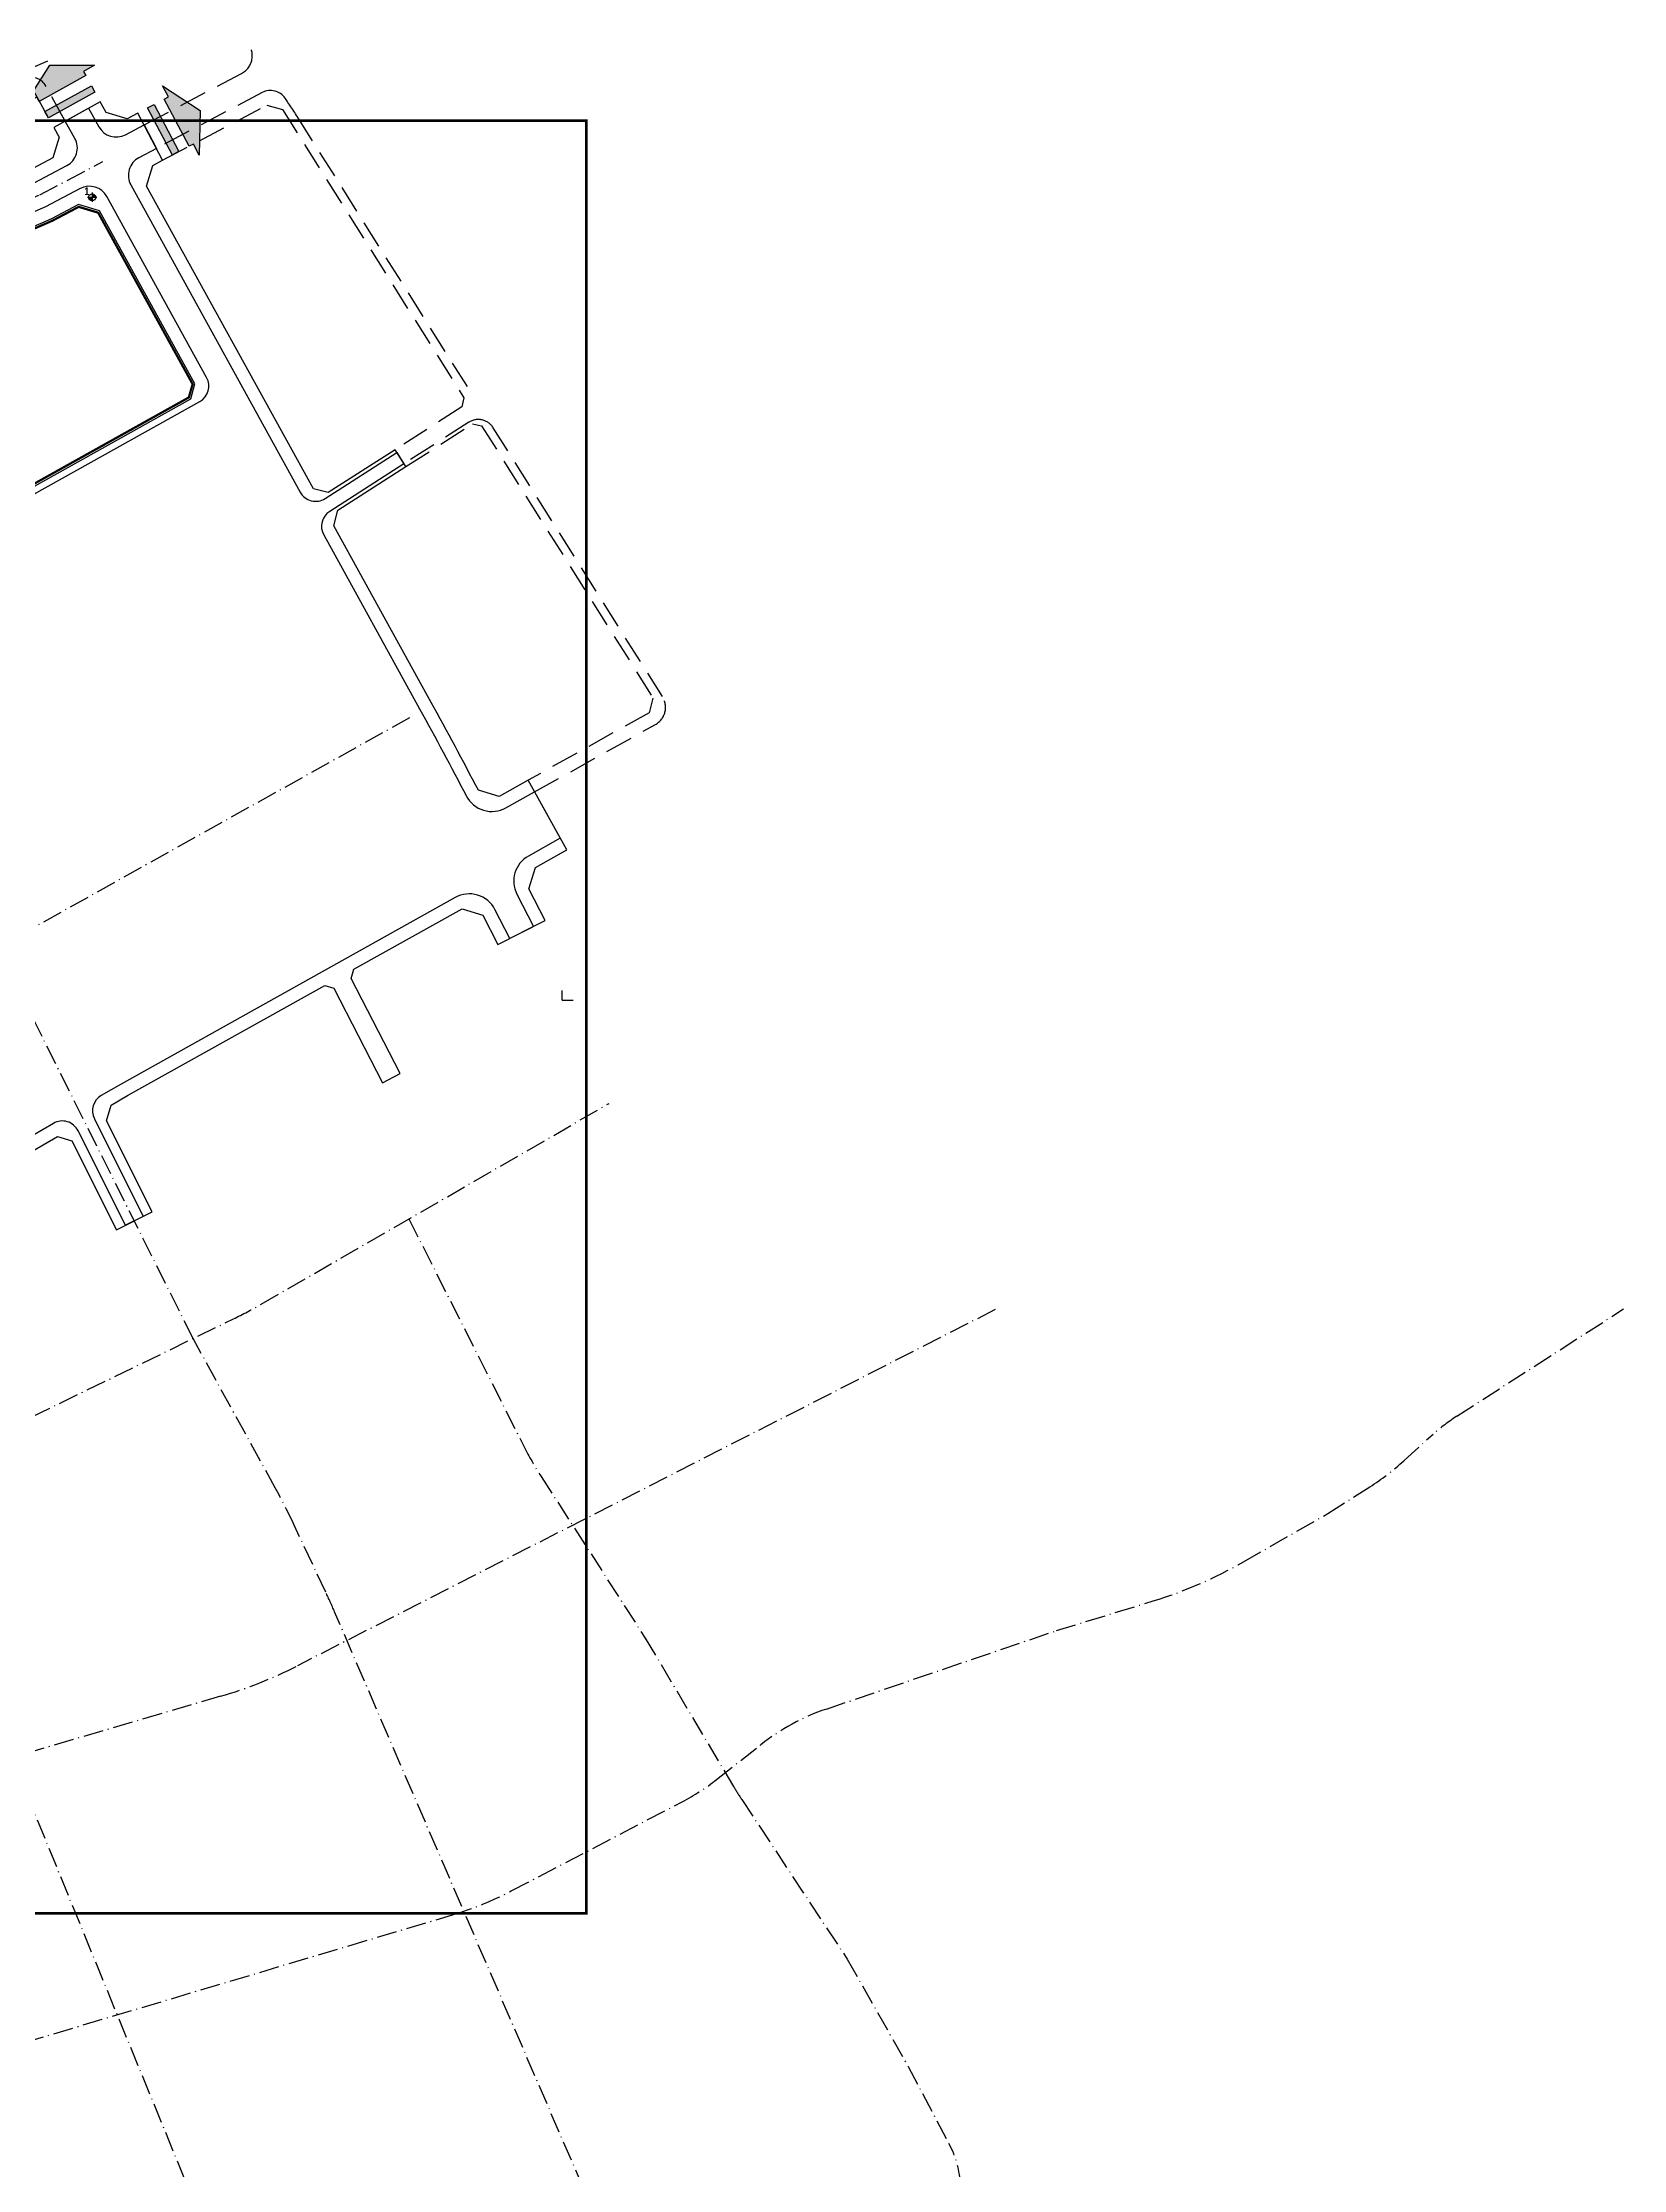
# Model space of a CAD drawing. Header units: metres. Extents: x 567571 to 569693, y 2064864 to 2067384.
# Drawn here: x 568978 to 569693, y 2065715 to 2066676 of the extents above; entities that cross this region are included whole.
import ezdxf

# ---------------------------------------------------------------- set-up
doc = ezdxf.new("R2010")
doc.units = ezdxf.units.M
doc.linetypes.add('ACAD_ISO10W100', pattern=[18.5, 12, -3, 0.5, -3])
doc.linetypes.add('HIDDEN', pattern=[0.375, 0.25, -0.125])
doc.layers.add('boDnv', color=54, linetype='CONTINUOUS', lineweight=25)
for name, color, linetype in [('BoThamCo', 94, 'CONTINUOUS'), ('hatchViaHe+LogDg', 129, 'CONTINUOUS'), ('Khung ban ve', 7, 'CONTINUOUS'), ('LogDg', 7, 'CONTINUOUS'), ('LogDg phu', 7, 'CONTINUOUS'), ('QH', 7, 'CONTINUOUS'), ('thuadat', 6, 'CONTINUOUS'), ('TimDg', 222, 'CONTINUOUS'), ('ViaHeS', 32, 'CONTINUOUS'), ('ViaHeSphu', 32, 'CONTINUOUS')]:
    doc.layers.add(name, color=color, linetype=linetype)
doc.styles.add('ARIALB', font='', dxfattribs={"width": 0.75})
doc.styles.add('rms', font='romans.shx', dxfattribs={"width": 0.7, "bigfont": 'vns.shx'})
doc.styles.get('ARIALB').set_extended_font_data('.VnArialH', bold=True)
doc.linetypes.add('ADL', pattern='A,0.125,-0.15,["++",rms,S=0.5,R=0,X=0,Y=-0.2245],-1.35,1.125', length=2.75)

# ---------------------------------------------------------------- blocks, each defined once
blk = doc.blocks.new('moc')
at = {"layer": 'QH', "linetype": 'Continuous'}
h = blk.add_hatch(color=7, dxfattribs=at)
h.paths.add_polyline_path([(0, 0), (0.53, 0, 0.414214), (0, 0.53)])
h.paths.add_polyline_path([(-0.53, 0, 0.414214), (0, -0.53), (0, 0)])
for p, q in [((0, 0.71), (0, -0.71)), ((-0.71, 0), (0.71, 0))]:
    blk.add_line(p, q, dxfattribs=at)
blk.add_circle((0, 0), 0.529, dxfattribs=at)

msp = doc.modelspace()

# ---------------------------------------------------------------- hatches: boundary and pattern name
at = {"layer": 'hatchViaHe+LogDg'}
for points in [[(568975.59, 2066651.71), (568970.57, 2066648.94), (568981.4, 2066666.12), (569001.66, 2066666.09), (568996.65, 2066663.32), (568997.7, 2066661.41), (568976.64, 2066649.8)], [(569001.78, 2066653.96), (568980.76, 2066642.38), (568979.14, 2066645.22), (569000.2, 2066656.83)], [(569035.09, 2066651.8), (569032.41, 2066656.87), (569049.4, 2066645.71), (569048.98, 2066625.44), (569046.31, 2066630.51), (569044.38, 2066629.49), (569033.16, 2066650.78)], [(569036.85, 2066625.56), (569025.65, 2066646.8), (569028.53, 2066648.37), (569039.75, 2066627.08)]]:
    msp.add_hatch(color=158, dxfattribs=at).paths.add_polyline_path(points)
at = {"layer": 'thuadat'}
h = msp.add_hatch(dxfattribs=at)
h.set_pattern_fill('ANGLE', color=256, style=0)
h.set_pattern_definition([(0, (569212.928, 2066243.609), (0, 6.985), [5.08, -1.905]), (90, (569212.928, 2066243.609), (-6.985, 4e-16), [5.08, -1.905])])
h.paths.add_polyline_path([(569212.93, 2066243.61), (569218.93, 2066243.61), (569218.93, 2066248.11), (569212.93, 2066248.11)])
h.paths.add_polyline_path([(569214.84, 2066244.36), (569217.01, 2066244.36), (569217.01, 2066247.37), (569214.84, 2066247.37)], flags=24)

# ---------------------------------------------------------------- linework, layer by layer
at = {"layer": 'boDnv', "color": 10, "linetype": 'ADL', "ltscale": 0.25, "const_width": 1}
msp.add_lwpolyline([(569045.97, 2066522.03), (569003.26, 2066599.5), (568994.47, 2066602.13), (568982.59, 2066595.87), (568840.59, 2066533.98), (568838.54, 2066528.32), (568886.27, 2066432.88), (568892.06, 2066431.1), (569044.24, 2066516.01)], close=True, dxfattribs=at)
at = {"layer": 'BoThamCo'}
msp.add_lwpolyline([(569047.04, 2066522.16), (569003.94, 2066600.34), (568994.37, 2066603.2), (568982.15, 2066596.77), (568839.8, 2066534.72), (568837.45, 2066528.25), (568885.57, 2066432.05), (568892.17, 2066430.02), (569045.09, 2066515.34)], close=True, dxfattribs=at)
at = {"layer": 'Khung ban ve', "const_width": 1.2}
msp.add_lwpolyline([(567973.93, 2066641.11), (569223.93, 2066641.11), (569223.93, 2065831.11), (567973.93, 2065831.11)], close=True, dxfattribs=at)
at = {"layer": 'LogDg', "ltscale": 0.75}
for points in [[(568975.59, 2066651.71), (568970.57, 2066648.94), (568981.4, 2066666.12), (569001.66, 2066666.09), (568996.65, 2066663.32), (568997.7, 2066661.41), (568976.64, 2066649.8)], [(569001.78, 2066653.96), (568980.76, 2066642.38), (568979.14, 2066645.22), (569000.2, 2066656.83)], [(569035.09, 2066651.8), (569032.41, 2066656.87), (569049.4, 2066645.71), (569048.98, 2066625.44), (569046.31, 2066630.51), (569044.38, 2066629.49), (569033.16, 2066650.78)], [(569036.85, 2066625.56), (569025.65, 2066646.8), (569028.53, 2066648.37), (569039.75, 2066627.08)]]:
    msp.add_lwpolyline(points, close=True, dxfattribs=at)
at = {"layer": 'LogDg'}
msp.add_lwpolyline([(568974.35, 2066613.01), (568989.06, 2066620.75, 0.419837), (568992.75, 2066633.06), (568988.43, 2066640.89), (568998.94, 2066646.69), (569003.54, 2066638.35, 0.408717), (569015.62, 2066634.73), (569024.03, 2066639.16), (569029.63, 2066628.53), (569021.71, 2066624.35, 0.419466), (569018.04, 2066612.05), (569094.57, 2066473.22, 0.433643), (569105.89, 2066470.35), (569138.27, 2066491.08), (569141.5, 2066486.03), (569107.91, 2066464.51, 0.395048), (569105.22, 2066453.91), (569148.54, 2066375.34, -0.005576), (569169.7, 2066335.92, 0.422017), (569187.55, 2066330.58), (569200.48, 2066337.78), (569212.15, 2066316.81), (569197.78, 2066308.81, 0.404193), (569192.53, 2066291.52), (569199.98, 2066276.99), (569189.3, 2066271.51), (569182.58, 2066284.64, 0.424556), (569164.67, 2066290.06), (569013.65, 2066205.78), (569004.69, 2066200.58, 0.396001), (569001.56, 2066190.09), (569023.63, 2066145.96), (569015.58, 2066141.93), (568994.21, 2066184.66, 0.432664), (568983.03, 2066188), (568875.55, 2066125.55, 0.389772)], format="xyb", dxfattribs=at)
msp.add_lwpolyline([(569007.23, 2066606.79, 0.408612), (568995.16, 2066610.4), (568979.55, 2066602.19), (568836.13, 2066539.67, 0.429738), (568832.17, 2066528.76), (568881.47, 2066430.18, 0.427514), (568892.52, 2066426.78), (569049.19, 2066514.2, 0.412716), (569052.3, 2066525.04)], format="xyb", close=True, dxfattribs=at)
at = {"layer": 'LogDg phu', "linetype": 'HIDDEN', "ltscale": 50}
for points in [[(569024.03, 2066639.16), (569068.13, 2066662.41, 0.488188), (569070.63, 2066676.38)], [(568988.43, 2066640.89), (568979.8, 2066656.55, 0.387289), (568969.59, 2066660.02), (568811.28, 2066591.02, 0.414214), (568807.15, 2066580.49), (568812.34, 2066568.57)], [(569170.13, 2066520.92), (569094.64, 2066640.8, 0.010555), (569087.75, 2066651.25, 0.37998), (569077.43, 2066653.78), (569029.63, 2066628.53)], [(569200.48, 2066337.78), (569255.1, 2066368.2, 0.430085), (569258.34, 2066380.86), (569181.86, 2066502.31, 0.416479), (569170.77, 2066504.78), (569141.5, 2066486.03)]]:
    msp.add_lwpolyline(points, format="xyb", dxfattribs=at)
at = {"layer": 'TimDg', "linetype": 'ACAD_ISO10W100', "ltscale": 0.75}
for points in [[(568980.35, 2066667.98), (568707.03, 2066548.85), (568644.41, 2066521.55)], [(569046.18, 2066090.8), (568821.58, 2066539.87)], [(569143.94, 2066371.25), (568957.85, 2066267.41)]]:
    msp.add_lwpolyline(points, dxfattribs=at)
for points in [[(568079.02, 2066330.67), (568189.83, 2066342.09, 0.021218), (568231.8, 2066348.23), (568277.02, 2066356.81, 0.020567), (568317.07, 2066366.13), (568602.87, 2066445.17, 0.005041), (568635.91, 2066458.95, 0.001474), (568637.54, 2066459.65), (568976.95, 2066607.6), (569005.38, 2066622.57)], [(568558.18, 2065894.15), (568733.8, 2065946.92, 0.022858), (568751.7, 2065953.2), (568811.02, 2065977.12, 0.017204), (568823.59, 2065982.7), (569064.38, 2066099.63, 0.01782), (569076.97, 2066106.31), (569234.22, 2066197.05)], [(569143.75, 2066144.84), (569195.67, 2066042.08, 0.026185), (569203.47, 2066028.45), (569250.57, 2065955.38), (569290.43, 2065888.42, 0.011773), (569294.19, 2065882.44), (569341.85, 2065810.33), (569369.35, 2065761.83), (569387.94, 2065726.81, -0.110412), (569393.02, 2065708.3), (569395.38, 2065659.25, 0.171019), (569409.42, 2065624.78), (569455.27, 2065573.09), (569487.48, 2065537.61, -0.105092), (569496.69, 2065521.81), (569504.48, 2065498.17, 0.064723), (569510.73, 2065485.16), (569522.61, 2065466.89), (569556.53, 2065426.67, -0.048773), (569561.39, 2065419.62), (569601.85, 2065346.53)], [(569278.83, 2065059.66), (569264.53, 2065093.53, -0.021018), (569255.7, 2065117.14), (569137.3, 2065479.75), (568925.31, 2065996.31), (568861.44, 2066131.23)], [(568224.63, 2065550.43), (568690.68, 2065689.41), (569163.46, 2065830.39, 0.047791), (569189.97, 2065841.15), (569267.15, 2065881.41, 0.046673), (569282.8, 2065891.53), (569302.76, 2065907.26, -0.084944), (569332.4, 2065923.37), (569436.46, 2065958.83), (569480.1, 2065972.2, 0.05582), (569520.95, 2065989.9), (569558.97, 2066011.68), (569577.99, 2066023.76, 0.043511), (569593.45, 2066035.58), (569606.64, 2066047.63, -0.03515), (569617.36, 2066055.69), (569692.66, 2066104.14)], [(569408.66, 2066103.84), (569093.31, 2065942.91, -0.046747), (569058.63, 2065929.12), (568564.18, 2065784.26), (568255.9, 2065693.94)], [(569393, 2065220.25), (569228.69, 2065692.64, 0.018232), (569228.16, 2065693.99), (569110.12, 2065967.33, 0.008029), (569106.16, 2065976.12), (569091.9, 2066006.42, 0.015745), (569083.33, 2066023.25), (569046.18, 2066090.8)], [(569393, 2065220.25), (569228.69, 2065692.64, 0.018232), (569228.16, 2065693.99), (569110.12, 2065967.33, 0.008029), (569106.16, 2065976.12), (569091.9, 2066006.42, 0.015745), (569083.33, 2066023.25), (569046.18, 2066090.8)]]:
    msp.add_lwpolyline(points, format="xyb", dxfattribs=at)
at = {"layer": 'ViaHeS', "elevation": 0}
msp.add_lwpolyline([(568878.7, 2066120.44), (568984.86, 2066182.12), (568991.42, 2066180.16), (569011.55, 2066139.92), (569027.65, 2066147.97), (569007.02, 2066189.22), (569009.11, 2066196.21), (569016.61, 2066200.57), (569105.76, 2066250.31), (569109.75, 2066249.11), (569131.83, 2066206.38), (569139.83, 2066210.51), (569117.62, 2066253.5), (569118.86, 2066257.62), (569167.82, 2066284.94), (569177.12, 2066282.12), (569183.97, 2066268.77), (569205.32, 2066279.72), (569197.98, 2066294.04), (569200.9, 2066303.68), (569215.07, 2066311.57), (569197.56, 2066343.02), (569184.45, 2066335.72), (569175.11, 2066338.53, 0.0056), (569153.79, 2066378.23), (569109.8, 2066458.02), (569111.6, 2066465.09), (569142.31, 2066484.77), (569137.46, 2066492.35), (569107.25, 2066472.99), (569100.62, 2066474.68), (569025.19, 2066611.49), (569028, 2066620.89), (569032.43, 2066623.23), (569021.23, 2066644.47), (569016.41, 2066641.93), (569006.83, 2066644.79), (569004.19, 2066649.58), (568983.18, 2066638), (568985.59, 2066633.62), (568982.78, 2066624.23), (568971.75, 2066618.42)], format="xyb", dxfattribs=at)
at = {"layer": 'ViaHeS'}
msp.add_lwpolyline([(568982.15, 2066596.77), (568839.8, 2066534.72), (568837.45, 2066528.25), (568885.57, 2066432.05), (568892.17, 2066430.02), (569045.09, 2066515.34), (569047.04, 2066522.16), (569003.94, 2066600.34), (568994.37, 2066603.2)], close=True, dxfattribs=at)
at = {"layer": 'ViaHeSphu', "linetype": 'HIDDEN', "ltscale": 50}
for points in [[(568815.09, 2066569.77), (568809.9, 2066581.69), (568812.48, 2066588.27), (568967.62, 2066655.89), (568974.62, 2066653.51), (568983.18, 2066638)], [(569032.43, 2066623.23), (569079.45, 2066648.06), (569086.54, 2066646.17), (569168.6, 2066515.86), (569167.67, 2066511.7), (569137.46, 2066492.35)], [(569142.31, 2066484.77), (569172.47, 2066504.08), (569176.59, 2066503.16), (569254.03, 2066380.19), (569252.33, 2066373.52), (569197.56, 2066343.02)]]:
    msp.add_lwpolyline(points, dxfattribs=at)

# ---------------------------------------------------------------- block references
at = {"layer": 'QH', "xscale": 3, "yscale": 3, "zscale": 3}
msp.add_blockref('moc', (569000.56, 2066606.47), dxfattribs=at)

# ---------------------------------------------------------------- texts
at = {"layer": 'QH', "style": 'ARIALB', "width": 0.75}
msp.add_text('1', height=3.5, dxfattribs=at).set_placement((568997.15, 2066607.44, -2.25))

doc.saveas('drawing.dxf')
